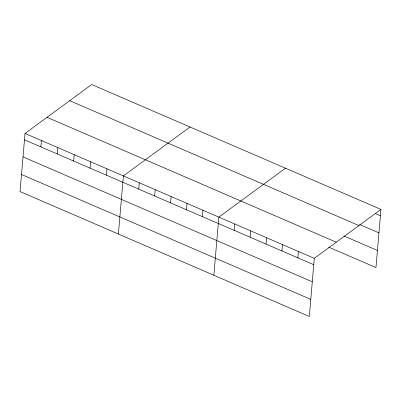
<?xml version="1.0" encoding="UTF-8"?>
<svg xmlns="http://www.w3.org/2000/svg" width="401" height="401" viewBox="0 0 401 401"><rect width="100%" height="100%" fill="white"/><g stroke="black" fill="none" stroke-linecap="round" stroke-linejoin="round"><path stroke-width="0.6" d="M25.032 133.453L20.05 191.578L309.316 316.464L314.299 258.339L380.95 209.422L91.684 84.536L25.032 133.453L314.299 258.339M40.882 146.886L41.423 140.53M57.273 153.964L57.814 147.608M73.664 161.042L74.21 154.686M90.055 168.114L90.601 161.758M106.445 175.192L106.992 168.836M118.4 234.044L123.383 175.914L190.034 126.997M138.746 189.142L139.292 182.786M154.656 196.009L155.202 189.653M170.565 202.876L171.112 196.52M186.475 209.743L187.021 203.392M202.385 216.615L202.931 210.259M213.858 275.256L218.841 217.126L285.492 168.209M234.204 230.349L234.75 223.994M250.114 237.222L250.66 230.866M266.023 244.089L266.57 237.733M281.933 250.956L282.479 244.6M297.843 257.828L298.389 251.472M380.95 209.422L375.968 267.547L328.805 247.186M375.291 213.568L380.404 215.778M359.622 224.52L378.94 232.861M69.689 100.676L358.955 225.562M343.908 235.988L377.431 250.465M47.027 117.308L336.294 242.194M24.486 139.809L313.752 264.695M23.022 156.891L312.289 281.778M21.514 174.495L310.78 299.382"/></g></svg>
